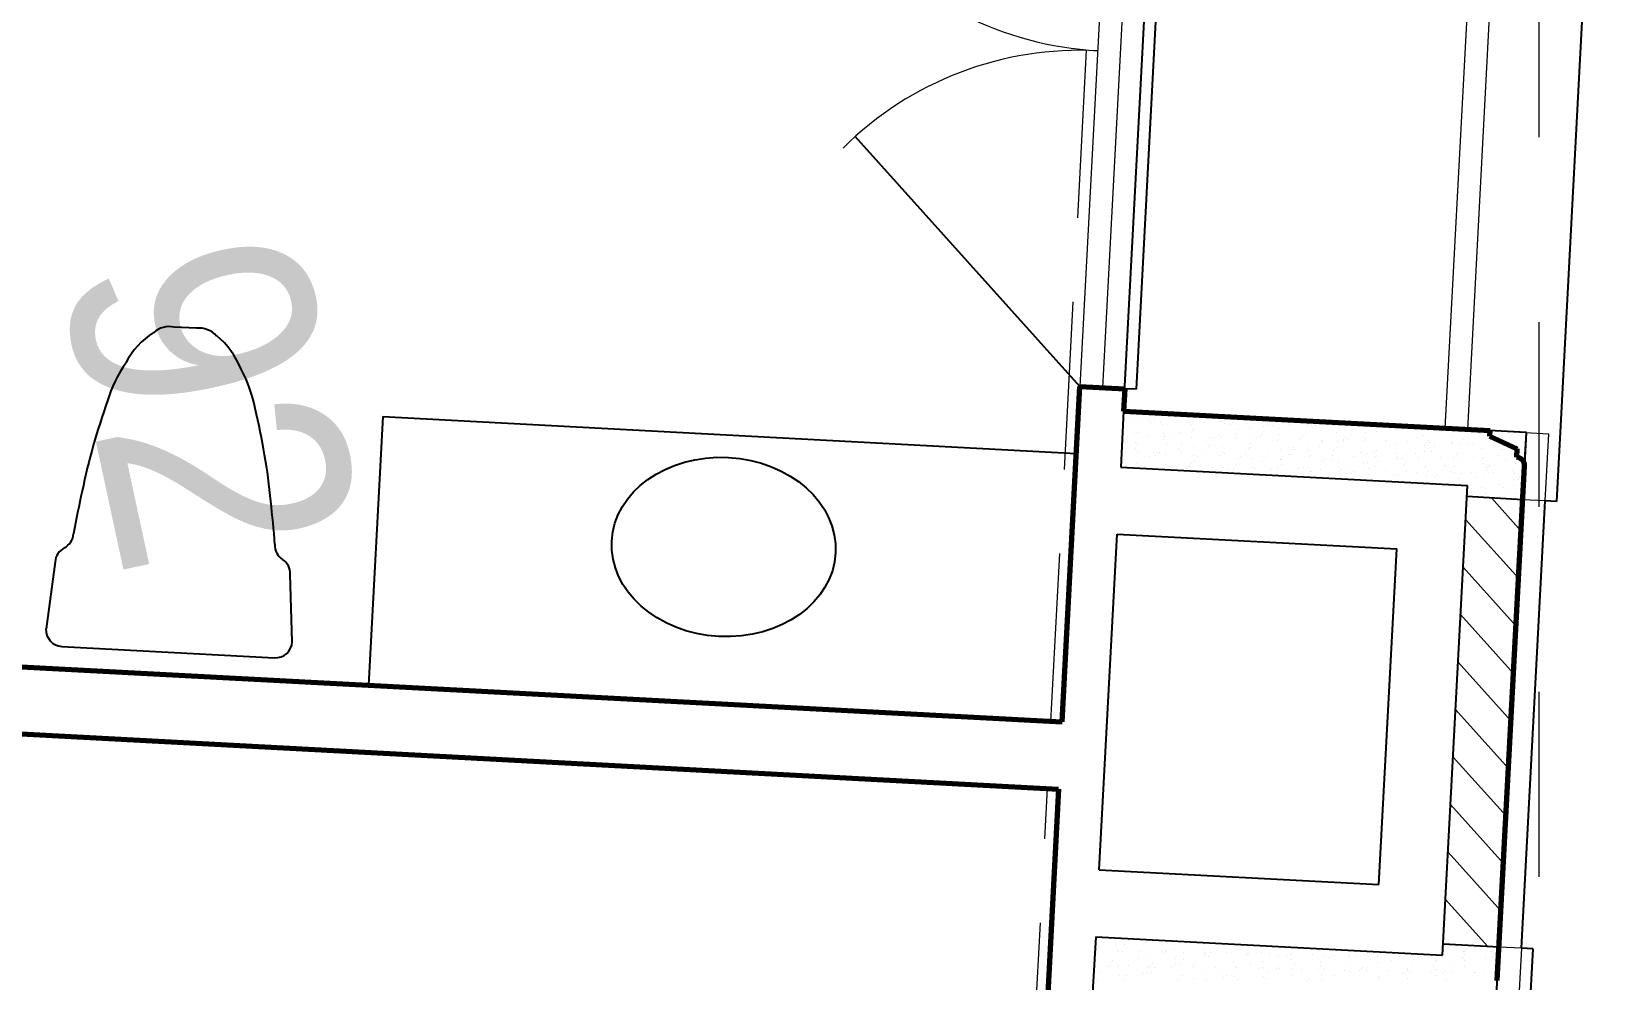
# Model space of a CAD drawing. Extents: x -66 to 9312, y 2290 to 8156.
# Drawn here: x 6829.6 to 6969.7, y 5271 to 5355.7 of the extents above; entities that cross this region are included whole.
import ezdxf
from ezdxf.enums import TextEntityAlignment as Align

# ---------------------------------------------------------------- set-up
doc = ezdxf.new("R2010")
doc.units = 0
doc.header["$LTSCALE"] = 120
doc.header["$MEASUREMENT"] = 0
doc.linetypes.add('HIDDEN', pattern=[0.375, 0.125, -0.125, 0.125])
doc.linetypes.add('HIDDEN2', pattern=[0.1875, 0.125, -0.0625])
doc.layers.get('0').update_dxf_attribs({"linetype": 'CONTINUOUS'})
for name, color, linetype, lineweight in [('A-Clng', 161, 'HIDDEN2', 15), ('A-Detl-05', 8, 'CONTINUOUS', 5), ('A-Flor-Case', 10, 'CONTINUOUS', 25), ('A-Flor-Strs', 11, 'CONTINUOUS', 20), ('A-Wall', 50, 'CONTINUOUS', 70), ('A-Wall-Blow', 30, 'CONTINUOUS', 25), ('A-Wall-Comp', 22, 'CONTINUOUS', 25), ('A-Wall-Patt', 12, 'CONTINUOUS', 20), ('CTEXT', 4, 'CONTINUOUS', 25)]:
    doc.layers.add(name, color=color, linetype=linetype, lineweight=lineweight)
doc.layers.add('Area', color=164, linetype='CONTINUOUS', lineweight=25, plot=False)
doc.layers.add('GRID', color=254, linetype='HIDDEN')
doc.styles.get("Standard").update_dxf_attribs({"font": 'ARIAL.TTF', "width": 0.85})

msp = doc.modelspace()

# ---------------------------------------------------------------- linework, layer by layer
at = {"color": 0, "linetype": 'ByBlock'}
for p, q in [((6969.69, 5389.68), (6965.66, 5313.79)), ((6931.32, 5383.71), (6928.14, 5323.79)), ((6928.14, 5323.79), (6927.14, 5323.84)), ((6965.66, 5313.79), (6964.66, 5313.84)), ((6963.54, 5273.84), (6959.51, 5197.95)), ((6963.54, 5273.84), (6962.54, 5273.9))]:
    msp.add_line(p, q, dxfattribs=at)
at = {"color": 0, "linetype": 'ByBlock', "lineweight": -2}
msp.add_line((6923.14, 5324.05), (6903.08, 5346.36), dxfattribs=at)
for p, q in [((6844.31, 5329.24), (6842.31, 5329.35)), ((6831.68, 5308.38), (6830.87, 5302.42)), ((6852.84, 5301.25), (6852.65, 5307.27)), ((6832.28, 5300.84), (6851.26, 5299.83))]:
    msp.add_line(p, q)
at = {"color": 8, "linetype": 'ByBlock', "lineweight": 5}
for centre, start, end in [((6926.32, 5383.97), 219.0949, 266.9609), ((6923.14, 5324.05), 86.9609, 134.8268)]:
    msp.add_arc(centre, 30, start, end, dxfattribs=at)
for centre, radius, start, end in [((6841.85, 5327.34), 2.05, 77.1722, 132.7976), ((6844.55, 5327.2), 2.05, 41.1241, 96.7495), ((6844.52, 5322.66), 7.41, 123.2823, 151.9919), ((6841.4, 5322.83), 7.41, 21.9298, 50.6394), ((6847.91, 5319.27), 12.07, 145.3473, 163.1972), ((6837.67, 5319.82), 12.07, 10.7245, 28.5744), ((6893.16, 5302.42), 60.33, 160.2926, 168.2651), ((6790.9, 5307.85), 60.33, 5.6566, 13.6291), ((6931.8, 5293), 100.09, 167.4824, 169.6979), ((6751.47, 5302.57), 100.09, 4.2238, 6.4393), ((6831.82, 5310.98), 1.5, 296.9609, 356.9609), ((6833.18, 5308.3), 1.5, 116.9609, 176.9609), ((6852.79, 5309.86), 1.5, 176.9609, 236.9609), ((6851.16, 5307.35), 1.5, 356.9609, 56.9609), ((6832.36, 5302.34), 1.5, 176.9609, 266.9609), ((6851.34, 5301.33), 1.5, 266.9609, 356.9609)]:
    msp.add_arc(centre, radius, start, end)
at = {"color": 0, "linetype": 'ByBlock'}
msp.add_ellipse((6891.34, 5309.72), major_axis=(-9.99, 0.53), ratio=0.8, dxfattribs=at)
at = {"layer": 'A-Clng', "color": 7}
for p, q in [((6920.55, 5294.15), (6927.13, 5417.98)), ((6914.03, 5171.32), (6920.24, 5288.16))]:
    msp.add_line(p, q, dxfattribs=at)
at = {"layer": 'A-Detl-05', "color": 7}
for p, q in [((6926.32, 5383.97), (6923.14, 5324.05)), ((6928.32, 5383.86), (6925.14, 5323.95)), ((6959.74, 5320.11), (6964.98, 5319.83)), ((6964.66, 5313.84), (6964.98, 5319.83)), ((6964.66, 5313.84), (6962.66, 5313.94)), ((6962.54, 5273.9), (6960.54, 5274)), ((6962.54, 5273.9), (6962.22, 5267.91))]:
    msp.add_line(p, q, dxfattribs=at)
at = {"layer": 'A-Flor-Case', "color": 7}
for q in [(6859.64, 5297.38), (6922.83, 5318.06)]:
    msp.add_line((6860.91, 5321.35), q, dxfattribs=at)
at = {"layer": 'A-Flor-Strs', "color": 7}
for p, q in [((6955.74, 5320.32), (6959.13, 5384.23)), ((6957.74, 5320.21), (6961.13, 5384.13))]:
    msp.add_line(p, q, dxfattribs=at)
at = {"layer": 'A-Wall', "color": 7}
for p, q in [((6921.55, 5294.1), (6923.14, 5324.05)), ((6923.14, 5324.05), (6927.14, 5323.84)), ((6927.14, 5323.84), (6927.03, 5321.84)), ((6927.03, 5321.84), (6959.74, 5320.11)), ((6959.71, 5319.61), (6959.74, 5320.11)), ((6959.71, 5319.61), (6962.15, 5318.48)), ((6962.11, 5317.73), (6962.15, 5318.48)), ((6960.38, 5271.01), (6962.82, 5316.94)), ((6717.52, 5298.92), (6921.23, 5288.11)), ((6823.69, 5299.29), (6921.55, 5294.1)), ((6921.23, 5288.11), (6920.17, 5268.13))]:
    msp.add_line(p, q, dxfattribs=at)
msp.add_arc((6962.07, 5316.98), 0.75, 356.9608, 86.9608, dxfattribs=at)
at = {"layer": 'A-Wall-Blow', "color": 7, "linetype": 'Continuous'}
for p, q in [((6962.82, 5316.94), (6962.98, 5319.94)), ((6962.54, 5273.9), (6964.66, 5313.84))]:
    msp.add_line(p, q, dxfattribs=at)
at = {"layer": 'A-Wall-Comp', "color": 7}
for p, q in [((6927.03, 5321.84), (6926.77, 5316.85)), ((6926.77, 5316.85), (6957.72, 5315.21)), ((6955.5, 5273.27), (6957.72, 5315.21)), ((6962.66, 5313.94), (6957.67, 5314.21)), ((6924.86, 5280.9), (6926.45, 5310.86)), ((6926.45, 5310.86), (6951.41, 5309.54)), ((6949.82, 5279.58), (6951.41, 5309.54)), ((6924.86, 5280.9), (6949.82, 5279.58)), ((6924.54, 5274.91), (6924.27, 5269.92)), ((6924.54, 5274.91), (6955.5, 5273.27)), ((6960.54, 5274), (6955.55, 5274.27))]:
    msp.add_line(p, q, dxfattribs=at)
at = {"layer": 'A-Wall-Patt', "color": 7}
for p, q in [((6927.29, 5320.6), (6927.29, 5320.6)), ((6927.86, 5321.74), (6927.86, 5321.74)), ((6927.9, 5321.21), (6927.9, 5321.21)), ((6928.36, 5320.91), (6928.36, 5320.91)), ((6929.21, 5320.91), (6929.21, 5320.91)), ((6929.38, 5321.08), (6929.38, 5321.08)), ((6929.54, 5320.86), (6929.54, 5320.86)), ((6929.83, 5321.27), (6929.83, 5321.27)), ((6930.29, 5320.87), (6930.29, 5320.87)), ((6930.52, 5320.64), (6930.52, 5320.64)), ((6932.09, 5321.54), (6932.09, 5321.54)), ((6932.21, 5320.83), (6932.21, 5320.83)), ((6932.93, 5320.81), (6932.93, 5320.81)), ((6933.03, 5321.43), (6933.03, 5321.43)), ((6933.1, 5320.61), (6933.1, 5320.61)), ((6934.14, 5320.79), (6934.14, 5320.79)), ((6935.65, 5320.88), (6935.65, 5320.88)), ((6935.81, 5320.97), (6935.81, 5320.97)), ((6936.07, 5320.76), (6936.07, 5320.76)), ((6936.59, 5320.65), (6936.59, 5320.65)), ((6936.77, 5320.83), (6936.77, 5320.83)), ((6938, 5320.72), (6938, 5320.72)), ((6939.85, 5320.86), (6939.85, 5320.86)), ((6939.92, 5320.68), (6939.92, 5320.68)), ((6940.78, 5321.09), (6940.78, 5321.09)), ((6941.85, 5320.64), (6941.85, 5320.64)), ((6943.78, 5320.6), (6943.78, 5320.6)), ((6944.16, 5320.57), (6944.16, 5320.57)), ((6927, 5320.19), (6927, 5320.19)), ((6927.35, 5319.61), (6927.35, 5319.61)), ((6928.01, 5319.85), (6928.01, 5319.85)), ((6928.24, 5319.96), (6928.24, 5319.96)), ((6929.28, 5319.57), (6929.28, 5319.57)), ((6930.58, 5319.82), (6930.58, 5319.82)), ((6930.63, 5319.3), (6930.63, 5319.3)), ((6930.72, 5319.62), (6930.72, 5319.62)), ((6931.21, 5319.53), (6931.21, 5319.53)), ((6931.91, 5319.81), (6931.91, 5319.81)), ((6932.08, 5319.98), (6932.08, 5319.98)), ((6933.13, 5319.49), (6933.13, 5319.49)), ((6933.14, 5320.09), (6933.14, 5320.09)), ((6933.26, 5320.3), (6933.26, 5320.3)), ((6934.76, 5319.51), (6934.76, 5319.51)), ((6935.06, 5319.45), (6935.06, 5319.45)), ((6935.63, 5319.71), (6935.63, 5319.71)), ((6935.76, 5319.51), (6935.76, 5319.51)), ((6936.99, 5319.42), (6936.99, 5319.42)), ((6937.01, 5319.77), (6937.01, 5319.77)), ((6937.3, 5320.18), (6937.3, 5320.18)), ((6938.27, 5320.3), (6938.27, 5320.3)), ((6938.34, 5319.48), (6938.34, 5319.48)), ((6938.92, 5319.38), (6938.92, 5319.38)), ((6939.29, 5319.55), (6939.29, 5319.55)), ((6939.47, 5319.73), (6939.47, 5319.73)), ((6939.56, 5320.45), (6939.56, 5320.45)), ((6940.31, 5320.55), (6940.31, 5320.55)), ((6940.73, 5319.21), (6940.73, 5319.21)), ((6940.84, 5319.34), (6940.84, 5319.34)), ((6940.85, 5320.27), (6940.85, 5320.27)), ((6940.89, 5319.75), (6940.89, 5319.75)), ((6942.77, 5319.3), (6942.77, 5319.3)), ((6943.01, 5319.45), (6943.01, 5319.45)), ((6943.28, 5319.88), (6943.28, 5319.88)), ((6943.4, 5320.54), (6943.4, 5320.54)), ((6943.51, 5319.17), (6943.51, 5319.17)), ((6943.98, 5320.4), (6943.98, 5320.4)), ((6944.7, 5319.26), (6944.7, 5319.26)), ((6945.71, 5320.56), (6945.71, 5320.56)), ((6945.82, 5320.56), (6945.82, 5320.56)), ((6946.02, 5319.96), (6946.02, 5319.96)), ((6946.63, 5319.22), (6946.63, 5319.22)), ((6946.68, 5319.3), (6946.68, 5319.3)), ((6946.86, 5319.47), (6946.86, 5319.47)), ((6947.03, 5319.36), (6947.03, 5319.36)), ((6947.32, 5319.77), (6947.32, 5319.77)), ((6947.63, 5320.52), (6947.63, 5320.52)), ((6947.7, 5320.3), (6947.7, 5320.3)), ((6948.55, 5319.18), (6948.55, 5319.18)), ((6948.6, 5319.94), (6948.6, 5319.94)), ((6948.64, 5319.41), (6948.64, 5319.41)), ((6949.56, 5320.48), (6949.56, 5320.48)), ((6949.57, 5320.03), (6949.57, 5320.03)), ((6949.86, 5320.44), (6949.86, 5320.44)), ((6950.4, 5319.2), (6950.4, 5319.2)), ((6951.15, 5320.2), (6951.15, 5320.2)), ((6951.36, 5320.14), (6951.36, 5320.14)), ((6951.49, 5320.44), (6951.49, 5320.44)), ((6951.54, 5320.32), (6951.54, 5320.32)), ((6953.29, 5319.47), (6953.29, 5319.47)), ((6953.42, 5320.4), (6953.42, 5320.4)), ((6953.77, 5319.63), (6953.77, 5319.63)), ((6954.24, 5319.22), (6954.24, 5319.22)), ((6955.09, 5320.04), (6955.09, 5320.04)), ((6955.83, 5320.14), (6955.83, 5320.14)), ((6956.35, 5319.6), (6956.35, 5319.6)), ((6957.33, 5319.35), (6957.33, 5319.35)), ((6958.75, 5319.89), (6958.75, 5319.89)), ((6958.9, 5319.86), (6958.9, 5319.86)), ((6958.93, 5320.06), (6958.93, 5320.06)), ((6959.58, 5319.62), (6959.58, 5319.62)), ((6927.22, 5318.96), (6927.22, 5318.96)), ((6927.4, 5319.14), (6927.4, 5319.14)), ((6928.07, 5319.03), (6928.07, 5319.03)), ((6928.11, 5318.51), (6928.11, 5318.51)), ((6928.18, 5318.95), (6928.18, 5318.95)), ((6928.31, 5318.21), (6928.31, 5318.21)), ((6929.67, 5318.16), (6929.67, 5318.16)), ((6929.92, 5317.86), (6929.92, 5317.86)), ((6930.1, 5318.04), (6930.1, 5318.04)), ((6930.24, 5318.17), (6930.24, 5318.17)), ((6930.73, 5317.93), (6930.73, 5317.93)), ((6930.94, 5318.86), (6930.94, 5318.86)), ((6931.93, 5318.43), (6931.93, 5318.43)), ((6932.17, 5318.13), (6932.17, 5318.13)), ((6932.22, 5318.83), (6932.22, 5318.83)), ((6933.24, 5318.72), (6933.24, 5318.72)), ((6933.31, 5317.9), (6933.31, 5317.9)), ((6934.1, 5318.09), (6934.1, 5318.09)), ((6934.47, 5319.1), (6934.47, 5319.1)), ((6934.61, 5318.71), (6934.61, 5318.71)), ((6934.79, 5318.88), (6934.79, 5318.88)), ((6935.65, 5317.86), (6935.65, 5317.86)), ((6935.82, 5318.69), (6935.82, 5318.69)), ((6935.86, 5318.17), (6935.86, 5318.17)), ((6936.02, 5318.05), (6936.02, 5318.05)), ((6937.49, 5317.78), (6937.49, 5317.78)), ((6937.95, 5318.01), (6937.95, 5318.01)), ((6938.19, 5318.54), (6938.19, 5318.54)), ((6938.33, 5318.61), (6938.33, 5318.61)), ((6938.38, 5318.96), (6938.38, 5318.96)), ((6939.88, 5317.97), (6939.88, 5317.97)), ((6941, 5318.38), (6941, 5318.38)), ((6941.8, 5317.94), (6941.8, 5317.94)), ((6941.94, 5318.01), (6941.94, 5318.01)), ((6941.99, 5318.45), (6941.99, 5318.45)), ((6942.17, 5318.63), (6942.17, 5318.63)), ((6942.23, 5318.42), (6942.23, 5318.42)), ((6943.57, 5318.36), (6943.57, 5318.36)), ((6943.61, 5317.83), (6943.61, 5317.83)), ((6943.73, 5317.9), (6943.73, 5317.9)), ((6944.48, 5318.69), (6944.48, 5318.69)), ((6944.77, 5319.09), (6944.77, 5319.09)), ((6945.66, 5317.86), (6945.66, 5317.86)), ((6945.72, 5318.35), (6945.72, 5318.35)), ((6946.09, 5319.15), (6946.09, 5319.15)), ((6946.13, 5318.62), (6946.13, 5318.62)), ((6947.59, 5317.82), (6947.59, 5317.82)), ((6948.2, 5318.12), (6948.2, 5318.12)), ((6948.75, 5318.05), (6948.75, 5318.05)), ((6949.38, 5318.2), (6949.38, 5318.2)), ((6949.51, 5317.78), (6949.51, 5317.78)), ((6949.56, 5318.37), (6949.56, 5318.37)), ((6950.48, 5319.14), (6950.48, 5319.14)), ((6950.75, 5318.79), (6950.75, 5318.79)), ((6951.26, 5318.84), (6951.26, 5318.84)), ((6951.32, 5318.02), (6951.32, 5318.02)), ((6952.24, 5318), (6952.24, 5318)), ((6952.41, 5319.1), (6952.41, 5319.1)), ((6953.1, 5318.1), (6953.1, 5318.1)), ((6953.84, 5318.81), (6953.84, 5318.81)), ((6953.88, 5318.28), (6953.88, 5318.28)), ((6954.07, 5319.04), (6954.07, 5319.04)), ((6954.34, 5319.06), (6954.34, 5319.06)), ((6954.5, 5318.27), (6954.5, 5318.27)), ((6954.79, 5318.68), (6954.79, 5318.68)), ((6956.26, 5319.02), (6956.26, 5319.02)), ((6956.39, 5319.07), (6956.39, 5319.07)), ((6956.77, 5317.94), (6956.77, 5317.94)), ((6956.95, 5318.12), (6956.95, 5318.12)), ((6957.04, 5318.94), (6957.04, 5318.94)), ((6957.79, 5318.94), (6957.79, 5318.94)), ((6958.19, 5318.98), (6958.19, 5318.98)), ((6959.01, 5318.5), (6959.01, 5318.5)), ((6960.12, 5318.94), (6960.12, 5318.94)), ((6960.49, 5317.84), (6960.49, 5317.84)), ((6960.76, 5318.38), (6960.76, 5318.38)), ((6961.45, 5318.79), (6961.45, 5318.79)), ((6961.59, 5318.47), (6961.59, 5318.47)), ((6961.63, 5317.95), (6961.63, 5317.95)), ((6926.84, 5317.08), (6926.84, 5317.08)), ((6927.13, 5317.49), (6927.13, 5317.49)), ((6927.25, 5317), (6927.25, 5317)), ((6928.22, 5317.14), (6928.22, 5317.14)), ((6928.96, 5316.92), (6928.96, 5316.92)), ((6929.17, 5316.96), (6929.17, 5316.96)), ((6929.38, 5317.75), (6929.38, 5317.75)), ((6930.8, 5317.11), (6930.8, 5317.11)), ((6931.1, 5316.92), (6931.1, 5316.92)), ((6932.62, 5316.76), (6932.62, 5316.76)), ((6932.8, 5316.94), (6932.8, 5316.94)), ((6933.03, 5316.88), (6933.03, 5316.88)), ((6933.1, 5317.19), (6933.1, 5317.19)), ((6933.35, 5317.38), (6933.35, 5317.38)), ((6933.64, 5317.76), (6933.64, 5317.76)), ((6934.96, 5316.84), (6934.96, 5316.84)), ((6935.97, 5316.8), (6935.97, 5316.8)), ((6936.35, 5316.66), (6936.35, 5316.66)), ((6936.85, 5316.66), (6936.85, 5316.66)), ((6936.88, 5316.8), (6936.88, 5316.8)), ((6937.14, 5317.07), (6937.14, 5317.07)), ((6937.31, 5317.61), (6937.31, 5317.61)), ((6938.48, 5317.59), (6938.48, 5317.59)), ((6938.55, 5316.78), (6938.55, 5316.78)), ((6938.81, 5316.76), (6938.81, 5316.76)), ((6939.4, 5317.34), (6939.4, 5317.34)), ((6939.69, 5317.74), (6939.69, 5317.74)), ((6940.01, 5316.5), (6940.01, 5316.5)), ((6940.19, 5316.68), (6940.19, 5316.68)), ((6940.74, 5316.72), (6940.74, 5316.72)), ((6941.03, 5317.51), (6941.03, 5317.51)), ((6941.06, 5317.57), (6941.06, 5317.57)), ((6941.1, 5317.04), (6941.1, 5317.04)), ((6942.67, 5316.68), (6942.67, 5316.68)), ((6943.12, 5316.77), (6943.12, 5316.77)), ((6943.72, 5316.47), (6943.72, 5316.47)), ((6943.73, 5316.41), (6943.73, 5316.41)), ((6944.59, 5316.64), (6944.59, 5316.64)), ((6944.7, 5317.35), (6944.7, 5317.35)), ((6944.87, 5317.53), (6944.87, 5317.53)), ((6945.66, 5317.45), (6945.66, 5317.45)), ((6946.23, 5317.26), (6946.23, 5317.26)), ((6946.3, 5316.44), (6946.3, 5316.44)), ((6946.52, 5316.6), (6946.52, 5316.6)), ((6947.16, 5316.66), (6947.16, 5316.66)), ((6947.58, 5316.42), (6947.58, 5316.42)), ((6948.42, 5317.25), (6948.42, 5317.25)), ((6948.45, 5316.56), (6948.45, 5316.56)), ((6948.81, 5317.23), (6948.81, 5317.23)), ((6948.85, 5316.71), (6948.85, 5316.71)), ((6949.41, 5316.92), (6949.41, 5316.92)), ((6949.7, 5317.33), (6949.7, 5317.33)), ((6950.37, 5316.52), (6950.37, 5316.52)), ((6951.36, 5317.49), (6951.36, 5317.49)), ((6951.44, 5317.74), (6951.44, 5317.74)), ((6951.95, 5317.6), (6951.95, 5317.6)), ((6952.08, 5317.1), (6952.08, 5317.1)), ((6952.26, 5317.27), (6952.26, 5317.27)), ((6952.3, 5316.49), (6952.3, 5316.49)), ((6953.37, 5317.7), (6953.37, 5317.7)), ((6953.98, 5316.92), (6953.98, 5316.92)), ((6954.23, 5316.45), (6954.23, 5316.45)), ((6955.3, 5317.66), (6955.3, 5317.66)), ((6955.67, 5317.03), (6955.67, 5317.03)), ((6955.8, 5317), (6955.8, 5317)), ((6956.16, 5316.41), (6956.16, 5316.41)), ((6956.5, 5317.71), (6956.5, 5317.71)), ((6956.56, 5316.89), (6956.56, 5316.89)), ((6956.6, 5316.37), (6956.6, 5316.37)), ((6957.22, 5317.62), (6957.22, 5317.62)), ((6958.08, 5316.37), (6958.08, 5316.37)), ((6958.22, 5317.71), (6958.22, 5317.71)), ((6959.07, 5317.68), (6959.07, 5317.68)), ((6959.11, 5317.16), (6959.11, 5317.16)), ((6959.15, 5317.58), (6959.15, 5317.58)), ((6959.42, 5316.51), (6959.42, 5316.51)), ((6959.47, 5316.84), (6959.47, 5316.84)), ((6959.65, 5317.02), (6959.65, 5317.02)), ((6959.72, 5316.91), (6959.72, 5316.91)), ((6961.08, 5317.54), (6961.08, 5317.54)), ((6961.73, 5316.58), (6961.73, 5316.58)), ((6961.97, 5317.18), (6961.97, 5317.18)), ((6962.26, 5317.59), (6962.26, 5317.59)), ((6938.59, 5316.25), (6938.59, 5316.25)), ((6944.61, 5315.98), (6944.61, 5315.98)), ((6946.34, 5315.92), (6946.34, 5315.92)), ((6946.87, 5316.25), (6946.87, 5316.25)), ((6947.4, 5316.25), (6947.4, 5316.25)), ((6950.59, 5315.68), (6950.59, 5315.68)), ((6951.12, 5316.15), (6951.12, 5316.15)), ((6951.47, 5316.13), (6951.47, 5316.13)), ((6953.13, 5316.36), (6953.13, 5316.36)), ((6954.05, 5316.1), (6954.05, 5316.1)), ((6954.09, 5315.58), (6954.09, 5315.58)), ((6954.63, 5315.57), (6954.63, 5315.57)), ((6954.78, 5315.99), (6954.78, 5315.99)), ((6954.96, 5316.17), (6954.96, 5316.17)), ((6956.88, 5315.83), (6956.88, 5315.83)), ((6957.17, 5316.24), (6957.17, 5316.24)), ((6958.51, 5315.89), (6958.51, 5315.89)), ((6959, 5315.03), (6959, 5315.03)), ((6959.22, 5315.79), (6959.22, 5315.79)), ((6959.29, 5314.97), (6959.29, 5314.97)), ((6960.01, 5316.33), (6960.01, 5316.33)), ((6960.6, 5315.27), (6960.6, 5315.27)), ((6960.93, 5314.99), (6960.93, 5314.99)), ((6961.8, 5315.76), (6961.8, 5315.76)), ((6961.84, 5315.24), (6961.84, 5315.24)), ((6961.94, 5316.29), (6961.94, 5316.29)), ((6962.17, 5315.74), (6962.17, 5315.74)), ((6962.35, 5315.91), (6962.35, 5315.91)), ((6958.06, 5314.6), (6958.06, 5314.6)), ((6959.33, 5314.45), (6959.33, 5314.45)), ((6962.51, 5311.13), (6959.85, 5314.09)), ((6961.21, 5314.79), (6961.21, 5314.79)), ((6961.81, 5314.07), (6961.81, 5314.07)), ((6962.1, 5314.48), (6962.1, 5314.48)), ((6962.29, 5306.89), (6957.56, 5312.15)), ((6962.06, 5302.65), (6957.34, 5307.91)), ((6961.84, 5298.42), (6957.11, 5303.68)), ((6961.61, 5294.18), (6956.89, 5299.44)), ((6961.39, 5289.94), (6956.66, 5295.2)), ((6961.16, 5285.71), (6956.44, 5290.97)), ((6960.94, 5281.47), (6956.21, 5286.73)), ((6960.71, 5277.23), (6955.99, 5282.49)), ((6959.54, 5274.06), (6955.76, 5278.26)), ((6927.44, 5274.62), (6927.44, 5274.62)), ((6927.89, 5274.59), (6927.89, 5274.59)), ((6928.98, 5274.41), (6928.98, 5274.41)), ((6931.61, 5274.49), (6931.61, 5274.49)), ((6935.28, 5274.34), (6935.28, 5274.34)), ((6924.61, 5273.54), (6924.61, 5273.54)), ((6924.64, 5273.72), (6924.64, 5273.72)), ((6924.9, 5273.95), (6924.9, 5273.95)), ((6926.42, 5274.14), (6926.42, 5274.14)), ((6926.46, 5273.62), (6926.46, 5273.62)), ((6926.56, 5273.68), (6926.56, 5273.68)), ((6926.93, 5273.65), (6926.93, 5273.65)), ((6927.15, 5274.21), (6927.15, 5274.21)), ((6928.33, 5272.97), (6928.33, 5272.97)), ((6928.49, 5273.64), (6928.49, 5273.64)), ((6929.08, 5273.04), (6929.08, 5273.04)), ((6930.42, 5273.6), (6930.42, 5273.6)), ((6930.59, 5273.49), (6930.59, 5273.49)), ((6930.77, 5273.67), (6930.77, 5273.67)), ((6930.87, 5273.65), (6930.87, 5273.65)), ((6931.6, 5273.83), (6931.6, 5273.83)), ((6931.66, 5273.01), (6931.66, 5273.01)), ((6932.35, 5273.56), (6932.35, 5273.56)), ((6933.41, 5274.32), (6933.41, 5274.32)), ((6934.17, 5273.8), (6934.17, 5273.8)), ((6934.22, 5273.28), (6934.22, 5273.28)), ((6934.27, 5273.52), (6934.27, 5273.52)), ((6934.31, 5273.39), (6934.31, 5273.39)), ((6934.62, 5273.12), (6934.62, 5273.12)), ((6934.91, 5273.53), (6934.91, 5273.53)), ((6936.2, 5273.49), (6936.2, 5273.49)), ((6936.73, 5274.07), (6936.73, 5274.07)), ((6937.16, 5273.8), (6937.16, 5273.8)), ((6937.45, 5274.2), (6937.45, 5274.2)), ((6937.98, 5273.24), (6937.98, 5273.24)), ((6938.13, 5273.45), (6938.13, 5273.45)), ((6938.16, 5273.41), (6938.16, 5273.41)), ((6939.35, 5273.5), (6939.35, 5273.5)), ((6940.05, 5273.41), (6940.05, 5273.41)), ((6940.88, 5273.23), (6940.88, 5273.23)), ((6941.7, 5273.14), (6941.7, 5273.14)), ((6941.92, 5273.47), (6941.92, 5273.47)), ((6941.97, 5272.94), (6941.97, 5272.94)), ((6941.98, 5273.37), (6941.98, 5273.37)), ((6943.43, 5273.91), (6943.43, 5273.91)), ((6943.91, 5273.33), (6943.91, 5273.33)), ((6944.48, 5273.73), (6944.48, 5273.73)), ((6944.93, 5273.12), (6944.93, 5273.12)), ((6945.36, 5272.98), (6945.36, 5272.98)), ((6945.54, 5273.16), (6945.54, 5273.16)), ((6945.84, 5273.29), (6945.84, 5273.29)), ((6947.1, 5273.16), (6947.1, 5273.16)), ((6947.18, 5273.38), (6947.18, 5273.38)), ((6947.76, 5273.25), (6947.76, 5273.25)), ((6949.68, 5273.13), (6949.68, 5273.13)), ((6949.69, 5273.21), (6949.69, 5273.21)), ((6951.62, 5273.17), (6951.62, 5273.17)), ((6952.23, 5273.4), (6952.23, 5273.4)), ((6953.55, 5273.13), (6953.55, 5273.13)), ((6955.47, 5273.09), (6955.47, 5273.09)), ((6955.99, 5274.16), (6955.99, 5274.16)), ((6957.19, 5272.97), (6957.19, 5272.97)), ((6957.36, 5273.61), (6957.36, 5273.61)), ((6957.4, 5273.05), (6957.4, 5273.05)), ((6957.44, 5273.57), (6957.44, 5273.57)), ((6957.48, 5273.37), (6957.48, 5273.37)), ((6957.61, 5273.75), (6957.61, 5273.75)), ((6959.33, 5273.01), (6959.33, 5273.01)), ((6959.74, 5273.64), (6959.74, 5273.64)), ((6959.94, 5273.58), (6959.94, 5273.58)), ((6959.98, 5273.06), (6959.98, 5273.06)), ((6924.94, 5271.7), (6924.94, 5271.7)), ((6925.55, 5272.38), (6925.55, 5272.38)), ((6925.78, 5272.3), (6925.78, 5272.3)), ((6925.9, 5272.65), (6925.9, 5272.65)), ((6926.08, 5272.82), (6926.08, 5272.82)), ((6926.57, 5272.25), (6926.57, 5272.25)), ((6927.48, 5272.34), (6927.48, 5272.34)), ((6928.61, 5271.54), (6928.61, 5271.54)), ((6928.78, 5271.72), (6928.78, 5271.72)), ((6929.15, 5272.22), (6929.15, 5272.22)), ((6929.19, 5271.7), (6929.19, 5271.7)), ((6929.41, 5272.3), (6929.41, 5272.3)), ((6929.53, 5271.78), (6929.53, 5271.78)), ((6929.63, 5272.55), (6929.63, 5272.55)), ((6929.82, 5272.18), (6929.82, 5272.18)), ((6931.34, 5272.26), (6931.34, 5272.26)), ((6931.7, 5272.49), (6931.7, 5272.49)), ((6932.08, 5272.45), (6932.08, 5272.45)), ((6932.37, 5272.86), (6932.37, 5272.86)), ((6933.26, 5272.22), (6933.26, 5272.22)), ((6933.29, 5272.39), (6933.29, 5272.39)), ((6933.47, 5272.57), (6933.47, 5272.57)), ((6934.32, 5271.92), (6934.32, 5271.92)), ((6935.19, 5272.18), (6935.19, 5272.18)), ((6935.8, 5271.88), (6935.8, 5271.88)), ((6936.83, 5272.71), (6936.83, 5272.71)), ((6936.9, 5271.89), (6936.9, 5271.89)), ((6937.01, 5272.29), (6937.01, 5272.29)), ((6937.12, 5272.15), (6937.12, 5272.15)), ((6938.34, 5272.56), (6938.34, 5272.56)), ((6939.05, 5272.11), (6939.05, 5272.11)), ((6939.41, 5272.68), (6939.41, 5272.68)), ((6939.45, 5272.15), (6939.45, 5272.15)), ((6939.84, 5271.77), (6939.84, 5271.77)), ((6940.68, 5272.13), (6940.68, 5272.13)), ((6940.86, 5272.31), (6940.86, 5272.31)), ((6940.97, 5272.07), (6940.97, 5272.07)), ((6942.07, 5271.58), (6942.07, 5271.58)), ((6942.09, 5272.03), (6942.09, 5272.03)), ((6942.38, 5272.44), (6942.38, 5272.44)), ((6942.9, 5272.03), (6942.9, 5272.03)), ((6944.4, 5272.04), (6944.4, 5272.04)), ((6944.59, 5272.37), (6944.59, 5272.37)), ((6944.63, 5272.71), (6944.63, 5272.71)), ((6944.65, 5271.55), (6944.65, 5271.55)), ((6944.83, 5271.99), (6944.83, 5271.99)), ((6946.76, 5271.95), (6946.76, 5271.95)), ((6947.16, 5272.34), (6947.16, 5272.34)), ((6947.2, 5271.82), (6947.2, 5271.82)), ((6948.06, 5271.88), (6948.06, 5271.88)), ((6948.24, 5272.05), (6948.24, 5272.05)), ((6948.36, 5272.14), (6948.36, 5272.14)), ((6948.68, 5271.91), (6948.68, 5271.91)), ((6949.09, 5272.88), (6949.09, 5272.88)), ((6949.72, 5272.61), (6949.72, 5272.61)), ((6950.61, 5271.87), (6950.61, 5271.87)), ((6950.9, 5272.82), (6950.9, 5272.82)), ((6951.79, 5271.78), (6951.79, 5271.78)), ((6952.11, 5271.62), (6952.11, 5271.62)), ((6952.34, 5272.03), (6952.34, 5272.03)), ((6952.4, 5272.03), (6952.4, 5272.03)), ((6952.54, 5271.83), (6952.54, 5271.83)), ((6952.75, 5272.73), (6952.75, 5272.73)), ((6952.93, 5272.9), (6952.93, 5272.9)), ((6954.47, 5271.79), (6954.47, 5271.79)), ((6954.65, 5272.29), (6954.65, 5272.29)), ((6954.85, 5272.82), (6954.85, 5272.82)), ((6954.91, 5272), (6954.91, 5272)), ((6954.94, 5272.7), (6954.94, 5272.7)), ((6955.45, 5271.62), (6955.45, 5271.62)), ((6955.63, 5271.8), (6955.63, 5271.8)), ((6956.39, 5271.75), (6956.39, 5271.75)), ((6956.47, 5272.63), (6956.47, 5272.63)), ((6957.43, 5272.79), (6957.43, 5272.79)), ((6957.47, 5272.27), (6957.47, 5272.27)), ((6958.32, 5271.71), (6958.32, 5271.71)), ((6958.37, 5271.73), (6958.37, 5271.73)), ((6959.17, 5271.52), (6959.17, 5271.52)), ((6960.09, 5271.69), (6960.09, 5271.69)), ((6960.14, 5272.47), (6960.14, 5272.47)), ((6960.25, 5271.67), (6960.25, 5271.67)), ((6960.32, 5272.65), (6960.32, 5272.65)), ((6924.59, 5271.02), (6924.59, 5271.02)), ((6926.63, 5271.43), (6926.63, 5271.43)), ((6926.99, 5271.1), (6926.99, 5271.1)), ((6927.28, 5271.51), (6927.28, 5271.51)), ((6931.81, 5271.13), (6931.81, 5271.13)), ((6932.33, 5271.44), (6932.33, 5271.44)), ((6933.25, 5271.21), (6933.25, 5271.21)), ((6934.39, 5271.1), (6934.39, 5271.1)), ((6935.99, 5271.29), (6935.99, 5271.29)), ((6936.17, 5271.46), (6936.17, 5271.46)), ((6936.94, 5271.36), (6936.94, 5271.36)), ((6937.3, 5271.09), (6937.3, 5271.09)), ((6939.55, 5271.36), (6939.55, 5271.36)), ((6939.71, 5271.19), (6939.71, 5271.19)), ((6943.38, 5271.03), (6943.38, 5271.03)), ((6943.56, 5271.21), (6943.56, 5271.21)), ((6944.69, 5271.03), (6944.69, 5271.03)), ((6945.81, 5271.47), (6945.81, 5271.47)), ((6949.82, 5271.24), (6949.82, 5271.24)), ((6949.85, 5271.35), (6949.85, 5271.35)), ((6952.4, 5271.21), (6952.4, 5271.21)), ((6954.95, 5271.48), (6954.95, 5271.48)), ((6955.83, 5271.05), (6955.83, 5271.05))]:
    msp.add_line(p, q, dxfattribs=at)
at = {"layer": 'Area', "color": 7}
for p, q in [((6927.03, 5321.84), (6930.42, 5385.76)), ((6962.98, 5319.94), (6927.03, 5321.84)), ((6960.22, 5268.01), (6962.98, 5319.94))]:
    msp.add_line(p, q, dxfattribs=at)
at = {"layer": 'GRID', "color": 252, "linetype": 'HIDDEN', "lineweight": 0, "ltscale": 1.1}
msp.add_line((6964.1, 8002.79), (6964.1, 2881.53), dxfattribs=at)

# ---------------------------------------------------------------- texts
at = {"layer": 'CTEXT', "color": 7, "width": 0.85}
msp.add_text('92', height=21.6, rotation=282.1687, dxfattribs=at).set_placement((6845.6, 5322.66, 1104), align=Align.MIDDLE_CENTER)

doc.saveas('drawing.dxf')
